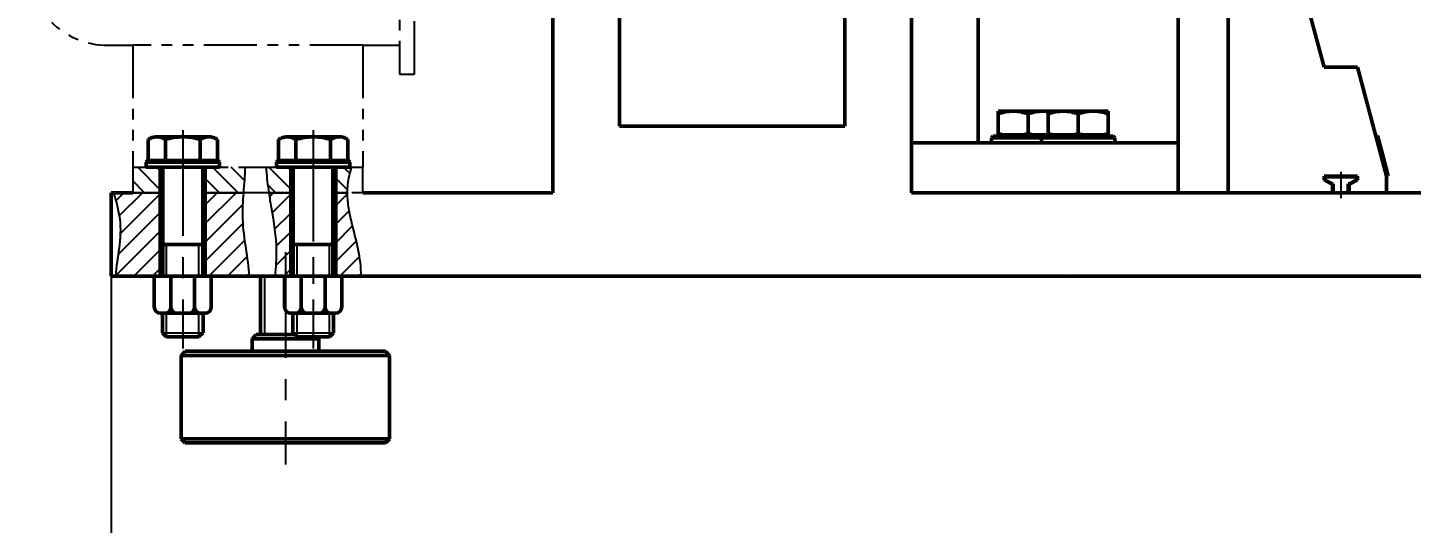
# Model space of a CAD drawing. Header units: millimetres. Extents: x 0 to 1189, y 0 to 841.
# Drawn here: x 743.8 to 909.8, y 545.1 to 604.5 of the extents above; entities that cross this region are included whole.
import ezdxf

# ---------------------------------------------------------------- set-up
doc = ezdxf.new("R2010")
doc.units = ezdxf.units.MM
doc.header["$PDSIZE"] = -1
doc.linetypes.add('CENTERX2', pattern=[20.32, 12.7, -2.54, 2.54, -2.54])
doc.linetypes.add('PHANTOM', pattern=[12.7, 6.35, -1.27, 1.27, -1.27, 1.27, -1.27])
for name, color, linetype in [('中心线', 1, 'CENTERX2'), ('剖面线', 6, 'Continuous'), ('双点划线', 2, 'PHANTOM'), ('尺寸线', 3, 'Continuous')]:
    doc.layers.add(name, color=color, linetype=linetype)
doc.layers.add('粗实线', color=255, linetype='Continuous', lineweight=50)
doc.dimstyles.new('副本 ISO-25', dxfattribs={"dimscale": 2, "dimtxt": 2.5, "dimasz": 2.5, "dimexe": 1, "dimexo": 0, "dimtad": 1, "dimtoh": 1, "dimlfac": 5, "dimdsep": 46, "dimtxsty": 'Standard', "dimcen": 2.5, "dimclrd": 3, "dimclre": 3, "dimadec": 0, "dimazin": 0, "dimtfac": 1, "dimtmove": 0, "dimatfit": 3, "dimfxl": 0, "dimarcsym": 0})

# ---------------------------------------------------------------- blocks, each defined once
blk = doc.blocks.new('*D171')
at = {"layer": 'Defpoints', "color": 0}
for p in [(753.81, 574.71), (966.81, 574.71), (966.81, 526.86)]:
    blk.add_point(p, dxfattribs=at)
at = {"layer": '尺寸线', "color": 3, "lineweight": -2}
for p, q in [((753.81, 574.71), (753.81, 524.86)), ((966.81, 574.71), (966.81, 524.86)), ((758.81, 526.86), (961.81, 526.86))]:
    blk.add_line(p, q, dxfattribs=at)
at = {"layer": '尺寸线', "color": 3}
for points in [[(758.81, 527.7), (758.81, 526.03), (753.81, 526.86)], [(961.81, 527.7), (961.81, 526.03), (966.81, 526.86)]]:
    blk.add_solid(points, dxfattribs=at)
at = {"layer": '尺寸线', "color": 0, "insert": (860.31, 530.61), "char_height": 5, "attachment_point": 5}
blk.add_mtext('1065', dxfattribs=at)
blk = doc.blocks.new('*D172')
at = {"layer": 'Defpoints', "color": 0}
for p in [(876.32, 748.83), (957.81, 554.71), (1044.13, 554.71)]:
    blk.add_point(p, dxfattribs=at)
at = {"layer": '尺寸线', "color": 3, "lineweight": -2}
for p, q in [((876.32, 748.83), (1046.13, 748.83)), ((1044.13, 743.83), (1044.13, 559.71)), ((957.81, 554.71), (1046.13, 554.71))]:
    blk.add_line(p, q, dxfattribs=at)
at = {"layer": '尺寸线', "color": 3}
for points in [[(1043.29, 743.83), (1044.96, 743.83), (1044.13, 748.83)], [(1043.29, 559.71), (1044.96, 559.71), (1044.13, 554.71)]]:
    blk.add_solid(points, dxfattribs=at)
at = {"layer": '尺寸线', "color": 0, "insert": (1040.38, 651.77), "char_height": 5, "attachment_point": 5, "rotation": 90}
blk.add_mtext('970', dxfattribs=at)

msp = doc.modelspace()

# ---------------------------------------------------------------- hatches: boundary and pattern name
at = {"layer": '剖面线'}
h = msp.add_hatch(dxfattribs=at)
h.set_pattern_fill('ANSI31', color=256, scale=0.5, angle=90)
h.paths.add_polyline_path([(759.7104, 584.7066), (759.7104, 587.7906), (758.0104, 587.7906), (756.4104, 587.7906), (756.4104, 584.7066)])
edge = h.paths.add_edge_path()
edge.add_spline(control_points=[(769.7234, 584.7066), (769.7652, 585.2286), (769.8473, 586.2556), (769.897, 587.2846), (769.9214, 587.7906)], knot_values=[0, 0, 0, 0, 0.50832149, 1, 1, 1, 1], degree=3, periodic=0)
edge.add_line((769.9214, 587.7906), (765.1104, 587.7906))
edge.add_line((765.1104, 587.7906), (765.1104, 584.7066))
edge.add_line((765.1104, 584.7066), (769.7234, 584.7066))
h = msp.add_hatch(dxfattribs=at)
h.set_pattern_fill('ANSI31', color=256, style=0)
h.paths.add_polyline_path([(764.9104, 588.5906), (764.9104, 587.7906), (766.8104, 587.7906), (766.8104, 588.3906), (766.6104, 588.5906)], flags=0)
h = msp.add_hatch(dxfattribs=at)
h.set_pattern_fill('ANSI31', color=256, angle=90, style=0)
edge = h.paths.add_edge_path(flags=0)
edge.add_spline(control_points=[(769.9214, 587.7906), (769.8927, 586.801), (769.7997, 585.7618), (769.7234, 584.7066)], knot_values=[0.92864587, 0.92864587, 0.92864587, 0.92864587, 0.96466362, 0.96466362, 0.96466362, 0.96466362], weights=[1, 1, 1, 1], degree=3, periodic=0)
edge.add_spline(control_points=[(769.7234, 584.7066), (769.7997, 585.7618), (769.8927, 586.801), (769.9214, 587.7906)], knot_values=[0.03533638, 0.03533638, 0.03533638, 0.03533638, 0.07135413, 0.07135413, 0.07135413, 0.07135413], weights=[1, 1, 1, 1], degree=3, periodic=0)
h = msp.add_hatch(dxfattribs=at)
h.set_pattern_fill('ANSI31', color=256, angle=90, style=0)
edge = h.paths.add_edge_path(flags=0)
edge.add_spline(control_points=[(772.4213, 587.7906), (772.4523, 586.7805), (772.5803, 585.7315), (772.7365, 584.7066)], knot_values=[0.08887544, 0.08887544, 0.08887544, 0.08887544, 0.13020474, 0.13020474, 0.13020474, 0.13020474], weights=[1, 1, 1, 1], degree=3, periodic=0)
edge.add_spline(control_points=[(772.7365, 584.7066), (772.5803, 585.7315), (772.4523, 586.7805), (772.4213, 587.7906)], knot_values=[0.86979526, 0.86979526, 0.86979526, 0.86979526, 0.91112456, 0.91112456, 0.91112456, 0.91112456], weights=[1, 1, 1, 1], degree=3, periodic=0)
h = msp.add_hatch(dxfattribs=at)
h.set_pattern_fill('ANSI31', color=256, scale=0.5, angle=90, style=0)
edge = h.paths.add_edge_path()
edge.add_spline(control_points=[(772.4213, 587.7906), (772.4523, 586.7805), (772.5803, 585.7315), (772.7365, 584.7066)], knot_values=[0.08887544, 0.08887544, 0.08887544, 0.08887544, 0.13020474, 0.13020474, 0.13020474, 0.13020474], weights=[1, 1, 1, 1], degree=3, periodic=0)
edge.add_line((772.7365, 584.7066), (775.3604, 584.7066))
edge.add_line((775.3604, 584.7066), (775.3604, 587.7906))
edge.add_line((775.3604, 587.7906), (772.4213, 587.7906))
h = msp.add_hatch(dxfattribs=at)
h.set_pattern_fill('ANSI31', color=256, style=0)
h.paths.add_polyline_path([(775.5104, 588.5906), (773.8104, 588.5906), (773.6104, 588.3906), (773.6104, 587.7906), (775.5104, 587.7906)], flags=0)
h = msp.add_hatch(dxfattribs=at)
h.set_pattern_fill('ANSI31', color=256, scale=0.5, angle=90, style=0)
edge = h.paths.add_edge_path()
edge.add_line((782.6661, 587.7906), (780.7604, 587.7906))
edge.add_line((780.7604, 587.7906), (780.7604, 584.7066))
edge.add_line((780.7604, 584.7066), (782.159, 584.7066))
edge.add_spline(control_points=[(782.159, 584.7066), (782.1581, 585.1001), (782.2227, 586.1307), (782.5082, 587.1532), (782.6661, 587.7906)], knot_values=[0.75660639, 0.75660639, 0.75660639, 0.75660639, 0.77467952, 0.80405553, 0.80405553, 0.80405553, 0.80405553], weights=[1, 1, 1, 1, 1], degree=3, periodic=0)
h = msp.add_hatch(dxfattribs=at)
h.set_pattern_fill('ANSI31', color=256, angle=90, style=0)
edge = h.paths.add_edge_path(flags=0)
edge.add_spline(control_points=[(782.6661, 587.7906), (782.5082, 587.1532), (782.2227, 586.1307), (782.1581, 585.1001), (782.159, 584.7066)], knot_values=[0.19594447, 0.19594447, 0.19594447, 0.19594447, 0.22532048, 0.24339361, 0.24339361, 0.24339361, 0.24339361], weights=[1, 1, 1, 1, 1], degree=3, periodic=0)
edge.add_spline(control_points=[(782.159, 584.7066), (782.1581, 585.1001), (782.2227, 586.1307), (782.5082, 587.1532), (782.6661, 587.7906)], knot_values=[0.75660639, 0.75660639, 0.75660639, 0.75660639, 0.77467952, 0.80405553, 0.80405553, 0.80405553, 0.80405553], weights=[1, 1, 1, 1, 1], degree=3, periodic=0)
h = msp.add_hatch(dxfattribs=at)
h.set_pattern_fill('ANSI31', color=256, style=0)
edge = h.paths.add_edge_path(flags=0)
edge.add_spline(control_points=[(754.1024, 584.7066), (754.4344, 583.6571), (755.4001, 580.1045), (754.5332, 576.9682), (754.3345, 574.7066)], knot_values=[0.45273185, 0.45273185, 0.45273185, 0.45273185, 0.48973559, 0.57749423, 0.57749423, 0.57749423, 0.57749423], weights=[1, 1, 1, 1, 1], degree=3, periodic=0)
edge.add_spline(control_points=[(754.3345, 574.7066), (754.5332, 576.9682), (755.4001, 580.1045), (754.4344, 583.6571), (754.1024, 584.7066)], knot_values=[0.42250577, 0.42250577, 0.42250577, 0.42250577, 0.51026441, 0.54726815, 0.54726815, 0.54726815, 0.54726815], weights=[1, 1, 1, 1, 1], degree=3, periodic=0)
h = msp.add_hatch(dxfattribs=at)
h.set_pattern_fill('ANSI31', color=256, scale=0.5)
edge = h.paths.add_edge_path()
edge.add_line((759.7104, 584.7066), (756.4104, 584.7066))
edge.add_line((756.4104, 584.7066), (754.1024, 584.7066))
edge.add_spline(control_points=[(754.1024, 584.7066), (754.4344, 583.6571), (755.4001, 580.1045), (754.5332, 576.9682), (754.3345, 574.7066)], knot_values=[0.45273185, 0.45273185, 0.45273185, 0.45273185, 0.48973559, 0.57749423, 0.57749423, 0.57749423, 0.57749423], degree=3, periodic=0)
edge.add_line((754.3345, 574.7066), (758.9853, 574.7066))
edge.add_line((758.9853, 574.7066), (758.9853, 574.7248))
edge.add_line((758.9853, 574.7248), (759.7104, 574.7209))
edge.add_line((759.7104, 574.7209), (759.7104, 584.7066))
edge = h.paths.add_edge_path()
edge.add_spline(control_points=[(770.4305, 574.7066), (770.2855, 576.8455), (769.4523, 580.1672), (769.6485, 583.6713), (769.7234, 584.7066)], knot_values=[0.91748604, 0.91748604, 0.91748604, 0.91748604, 1, 1.03533638, 1.03533638, 1.03533638, 1.03533638], degree=3, periodic=0)
edge.add_line((769.7234, 584.7066), (765.1104, 584.7066))
edge.add_line((765.1104, 584.7066), (765.1104, 574.7066))
edge.add_line((765.1104, 574.7066), (765.8355, 574.7066))
edge.add_line((765.8355, 574.7066), (770.4305, 574.7066))
h = msp.add_hatch(dxfattribs=at)
h.set_pattern_fill('ANSI31', color=256, style=0)
edge = h.paths.add_edge_path(flags=0)
edge.add_spline(control_points=[(769.7234, 584.7066), (769.6485, 583.6713), (769.4523, 580.1672), (770.2855, 576.8455), (770.4305, 574.7066)], knot_values=[0.96466362, 0.96466362, 0.96466362, 0.96466362, 1, 1.08251396, 1.08251396, 1.08251396, 1.08251396], weights=[1, 1, 1, 1, 1], degree=3, periodic=0)
edge.add_spline(control_points=[(770.4305, 574.7066), (770.2855, 576.8455), (769.4523, 580.1672), (769.6485, 583.6713), (769.7234, 584.7066)], knot_values=[0.91748604, 0.91748604, 0.91748604, 0.91748604, 1, 1.03533638, 1.03533638, 1.03533638, 1.03533638], weights=[1, 1, 1, 1, 1], degree=3, periodic=0)
h = msp.add_hatch(dxfattribs=at)
h.set_pattern_fill('ANSI31', color=256, style=0)
edge = h.paths.add_edge_path(flags=0)
edge.add_spline(control_points=[(772.7365, 584.7066), (772.8252, 584.1242), (773.2491, 581.6359), (773.7762, 578.5175), (773.5683, 575.7713), (773.4598, 574.7066)], knot_values=[0.13020474, 0.13020474, 0.13020474, 0.13020474, 0.15368723, 0.23190796, 0.27943656, 0.27943656, 0.27943656, 0.27943656], weights=[1, 1, 1, 1, 1, 1], degree=3, periodic=0)
edge.add_spline(control_points=[(773.4598, 574.7066), (773.5683, 575.7713), (773.7762, 578.5175), (773.2491, 581.6359), (772.8252, 584.1242), (772.7365, 584.7066)], knot_values=[0.72056344, 0.72056344, 0.72056344, 0.72056344, 0.76809204, 0.84631277, 0.86979526, 0.86979526, 0.86979526, 0.86979526], weights=[1, 1, 1, 1, 1, 1], degree=3, periodic=0)
h = msp.add_hatch(dxfattribs=at)
h.set_pattern_fill('ANSI31', color=256, scale=0.5, style=0)
edge = h.paths.add_edge_path()
edge.add_spline(control_points=[(772.7365, 584.7066), (772.8252, 584.1242), (773.2491, 581.6359), (773.7762, 578.5175), (773.5683, 575.7713), (773.4598, 574.7066)], knot_values=[0.13020474, 0.13020474, 0.13020474, 0.13020474, 0.15368723, 0.23190796, 0.27943656, 0.27943656, 0.27943656, 0.27943656], weights=[1, 1, 1, 1, 1, 1], degree=3, periodic=0)
edge.add_line((773.4598, 574.7066), (775.3604, 574.7066))
edge.add_line((775.3604, 574.7066), (775.3604, 584.7066))
edge.add_line((775.3604, 584.7066), (772.7365, 584.7066))
h = msp.add_hatch(dxfattribs=at)
h.set_pattern_fill('ANSI31', color=256, scale=0.5, style=0)
edge = h.paths.add_edge_path()
edge.add_line((782.159, 584.7066), (780.7604, 584.7066))
edge.add_line((780.7604, 584.7066), (780.7604, 574.7066))
edge.add_line((780.7604, 574.7066), (783.8206, 574.7066))
edge.add_spline(control_points=[(783.8206, 574.7066), (783.8148, 575.7721), (783.4024, 579.0999), (782.1644, 582.452), (782.159, 584.7066)], knot_values=[0.6047523, 0.6047523, 0.6047523, 0.6047523, 0.6530582, 0.75660639, 0.75660639, 0.75660639, 0.75660639], weights=[1, 1, 1, 1, 1], degree=3, periodic=0)
h = msp.add_hatch(dxfattribs=at)
h.set_pattern_fill('ANSI31', color=256, style=0)
edge = h.paths.add_edge_path(flags=0)
edge.add_spline(control_points=[(782.159, 584.7066), (782.1644, 582.452), (783.4024, 579.0999), (783.8148, 575.7721), (783.8206, 574.7066)], knot_values=[0.24339361, 0.24339361, 0.24339361, 0.24339361, 0.3469418, 0.3952477, 0.3952477, 0.3952477, 0.3952477], weights=[1, 1, 1, 1, 1], degree=3, periodic=0)
edge.add_spline(control_points=[(783.8206, 574.7066), (783.8148, 575.7721), (783.4024, 579.0999), (782.1644, 582.452), (782.159, 584.7066)], knot_values=[0.6047523, 0.6047523, 0.6047523, 0.6047523, 0.6530582, 0.75660639, 0.75660639, 0.75660639, 0.75660639], weights=[1, 1, 1, 1, 1], degree=3, periodic=0)

# ---------------------------------------------------------------- linework, layer by layer
for p, q in [((760.4704, 574.7066), (760.4704, 578.4906)), ((764.3504, 574.6962), (764.3504, 578.4906)), ((776.1204, 574.7066), (776.1204, 578.4906)), ((780.0004, 574.6962), (780.0004, 578.4906)), ((772.2208, 574.7066), (772.2208, 567.7066)), ((760.4704, 567.4216), (760.4704, 570.2648)), ((764.3504, 567.4216), (764.3504, 570.2648)), ((776.1204, 567.4216), (776.1204, 570.2648)), ((780.0004, 567.4216), (780.0004, 570.2648)), ((759.9704, 567.9216), (764.8504, 567.9216)), ((775.6204, 567.9216), (780.5004, 567.9216))]:
    msp.add_line(p, q)
for points, knots in [([(769.7234, 584.7066), (769.7652, 585.2286), (769.8473, 586.2556), (769.897, 587.2846), (769.9214, 587.7906)], [0, 0, 0, 0, 0.50832149, 1, 1, 1, 1]), ([(772.4213, 587.7906), (772.4258, 587.6709), (772.4476, 587.0965), (772.5406, 586.0657), (772.671, 585.1609), (772.7365, 584.7066)], [0, 0, 0, 0, 0.11581795, 0.55601066, 1, 1, 1, 1]), ([(782.159, 584.7066), (782.1691, 585.0513), (782.1896, 585.7445), (782.4043, 586.7707), (782.5785, 587.4491), (782.6661, 587.7906)], [0, 0, 0, 0, 0.32939282, 0.66243247, 1, 1, 1, 1]), ([(754.1024, 584.7066), (754.4344, 583.6571), (755.4001, 580.1045), (754.5332, 576.9682), (754.3345, 574.7066)], [0.452731855, 0.452731855, 0.452731855, 0.452731855, 0.489735586, 0.577494233, 0.577494233, 0.577494233, 0.577494233]), ([(770.4305, 574.7066), (770.2855, 576.8455), (769.4523, 580.1672), (769.6485, 583.6713), (769.7234, 584.7066)], [0.917486037, 0.917486037, 0.917486037, 0.917486037, 1, 1.035336378, 1.035336378, 1.035336378, 1.035336378]), ([(772.7365, 584.7066), (772.8252, 584.1242), (773.2491, 581.6359), (773.7762, 578.5175), (773.5683, 575.7713), (773.4598, 574.7066)], [0.130204737, 0.130204737, 0.130204737, 0.130204737, 0.153687234, 0.231907955, 0.279436557, 0.279436557, 0.279436557, 0.279436557]), ([(783.8206, 574.7066), (783.8148, 575.7721), (783.4024, 579.0999), (782.1644, 582.452), (782.159, 584.7066)], [0.604752297, 0.604752297, 0.604752297, 0.604752297, 0.653058202, 0.756606387, 0.756606387, 0.756606387, 0.756606387])]:
    msp.add_open_spline(points, degree=3, knots=knots)
at = {"layer": '中心线'}
for p, q in [((762.4104, 592.2376), (762.4104, 566.0175)), ((778.0604, 592.2376), (778.0604, 566.0175)), ((778.0604, 591.5741), (778.0604, 567.8548)), ((901.3104, 587.241), (901.3104, 584.0601)), ((774.7208, 577.6067), (774.7208, 552.1169))]:
    msp.add_line(p, q, dxfattribs=at)
at = {"layer": '双点划线'}
for p, q in [((788.4104, 638.4834), (788.4104, 602.4204)), ((790.2104, 598.9626), (790.2104, 620.4466)), ((753.4104, 602.4097), (756.4104, 602.4097)), ((784.0104, 602.4204), (756.4104, 602.4097)), ((756.4104, 602.4097), (756.4104, 587.7906)), ((784.0104, 602.4204), (784.0104, 587.7906)), ((784.0104, 602.4204), (788.4104, 602.4204)), ((788.4104, 602.4204), (788.4104, 598.9626)), ((788.4104, 598.9626), (790.2104, 598.9626)), ((756.4104, 587.7906), (756.4104, 584.7066)), ((756.4104, 587.7906), (784.0104, 587.7906)), ((784.0104, 584.7066), (784.0104, 587.7906)), ((754.1024, 584.7066), (753.8104, 584.7066)), ((754.1024, 584.7066), (760.0104, 584.7066)), ((760.0104, 584.7066), (756.4104, 584.7066)), ((764.8104, 584.7066), (769.7234, 584.7066)), ((769.7234, 584.7066), (764.8104, 584.7066)), ((772.7365, 584.7066), (769.7234, 584.7066)), ((775.6104, 584.7066), (772.7365, 584.7066)), ((772.7365, 584.7066), (775.6104, 584.7066)), ((782.159, 584.7066), (780.4104, 584.7066)), ((780.4104, 584.7066), (782.159, 584.7066)), ((806.8104, 584.7066), (782.159, 584.7066))]:
    msp.add_line(p, q, dxfattribs=at)
msp.add_arc((753.4104, 612.0097), 9.6, 180, 270, dxfattribs=at)
at = {"layer": '粗实线'}
for p, q in [((806.8104, 648.7066), (806.8104, 584.7066)), ((849.8104, 644.7066), (849.8104, 584.7066)), ((814.8104, 636.7066), (814.8104, 592.7066)), ((841.8104, 592.7066), (841.8104, 636.7066)), ((881.8104, 584.7066), (881.8104, 626.7066)), ((857.8104, 625.7066), (857.8104, 590.7066)), ((892.8104, 624.0271), (899.3104, 599.7687)), ((887.8104, 608.7066), (887.8104, 584.7066)), ((899.3104, 599.7687), (903.3104, 599.7687)), ((903.3104, 599.7687), (906.8104, 586.7066)), ((862.0104, 594.5066), (860.2104, 594.5066)), ((860.2104, 591.8281), (860.2104, 594.185)), ((865.6104, 594.5066), (862.0104, 594.5066)), ((863.8104, 591.8281), (863.8104, 594.185)), ((866.2104, 594.5066), (865.6104, 594.5066)), ((868.0104, 594.5066), (866.2104, 594.5066)), ((866.2104, 591.8281), (866.2104, 594.185)), ((871.6104, 594.5066), (868.0104, 594.5066)), ((869.8104, 591.8281), (869.8104, 594.185)), ((871.6104, 594.5066), (873.4104, 594.5066)), ((873.4104, 591.8281), (873.4104, 594.185)), ((814.8104, 592.7066), (841.8104, 592.7066)), ((758.2535, 588.5906), (758.2535, 591.109)), ((762.4104, 591.4306), (759.2927, 591.4306)), ((760.3319, 588.5906), (760.3319, 591.109)), ((765.5281, 591.4306), (762.4104, 591.4306)), ((764.4889, 588.5906), (764.4889, 591.109)), ((766.5673, 588.5906), (766.5673, 591.109)), ((773.9035, 588.5906), (773.9035, 591.109)), ((778.0604, 591.4306), (774.9427, 591.4306)), ((775.9819, 588.5906), (775.9819, 591.109)), ((781.1781, 591.4306), (778.0604, 591.4306)), ((780.1389, 588.5906), (780.1389, 591.109)), ((782.2173, 588.5906), (782.2173, 591.109)), ((859.6104, 591.5066), (859.4104, 591.3066)), ((859.4104, 591.3066), (859.4104, 590.7066)), ((861.2736, 591.3066), (859.4104, 591.3066)), ((861.3889, 591.5066), (859.6104, 591.5066)), ((860.7638, 591.6666), (860.2104, 591.8281)), ((860.2104, 591.6666), (860.2104, 591.5066)), ((860.2104, 591.6666), (860.7638, 591.6666)), ((862.0104, 591.6666), (860.7638, 591.6666)), ((865.4104, 591.3066), (861.2736, 591.3066)), ((865.6104, 591.5066), (861.3889, 591.5066)), ((863.257, 591.6666), (862.0104, 591.6666)), ((863.8104, 591.8281), (863.257, 591.6666)), ((863.257, 591.6666), (864.3638, 591.6666)), ((864.3638, 591.6666), (863.8104, 591.8281)), ((865.6104, 591.6666), (864.3638, 591.6666)), ((865.6104, 591.5066), (865.4104, 591.3066)), ((865.4104, 591.3066), (865.4104, 590.7066)), ((867.2736, 591.3066), (865.4104, 591.3066)), ((866.2104, 591.6666), (865.6104, 591.6666)), ((867.3889, 591.5066), (865.6104, 591.5066)), ((866.7638, 591.6666), (866.2104, 591.8281)), ((866.2104, 591.8281), (866.2104, 591.6666)), ((866.2104, 591.6666), (866.2104, 591.5066)), ((866.2104, 591.6666), (866.7638, 591.6666)), ((868.0104, 591.6666), (866.7638, 591.6666)), ((874.2104, 591.3066), (867.2736, 591.3066)), ((874.0104, 591.5066), (867.3889, 591.5066)), ((869.257, 591.6666), (868.0104, 591.6666)), ((869.8104, 591.8281), (869.257, 591.6666)), ((869.257, 591.6666), (870.3638, 591.6666)), ((871.6104, 591.6666), (870.3638, 591.6666)), ((872.857, 591.6666), (871.6104, 591.6666)), ((873.4104, 591.8281), (872.857, 591.6666)), ((872.857, 591.6666), (873.4104, 591.6666)), ((873.4104, 591.6666), (873.4104, 591.8281)), ((873.4104, 591.5066), (873.4104, 591.6666)), ((874.2104, 591.3066), (874.0104, 591.5066)), ((874.2104, 590.7066), (874.2104, 591.3066)), ((905.7095, 591.588), (905.5163, 591.5362)), ((905.7095, 591.588), (906.2271, 589.6561)), ((849.8104, 590.7066), (881.8104, 590.7066)), ((906.2271, 589.6561), (906.0339, 589.6043)), ((906.2271, 589.6561), (907.0036, 586.7583)), ((758.2104, 588.5906), (758.0104, 588.3906)), ((758.0104, 588.3906), (758.0104, 587.7906)), ((758.0104, 588.3906), (766.8104, 588.3906)), ((758.0104, 587.7906), (759.9104, 587.7906)), ((758.8104, 588.5906), (758.2104, 588.5906)), ((759.2927, 588.5906), (758.573, 588.5906)), ((766.0104, 588.5906), (758.8104, 588.5906)), ((760.0125, 588.5906), (759.2927, 588.5906)), ((759.7104, 587.7906), (759.7104, 584.7066)), ((759.9104, 587.7906), (766.8104, 587.7906)), ((760.0104, 587.7906), (760.0104, 584.7066)), ((760.0125, 588.5906), (760.9709, 588.5906)), ((762.4104, 588.5906), (760.9709, 588.5906)), ((763.8499, 588.5906), (762.4104, 588.5906)), ((763.8499, 588.5906), (764.8084, 588.5906)), ((765.5281, 588.5906), (764.8084, 588.5906)), ((764.8104, 584.7066), (764.8104, 587.7906)), ((765.1104, 584.7066), (765.1104, 587.7906)), ((766.2478, 588.5906), (765.5281, 588.5906)), ((766.6104, 588.5906), (766.0104, 588.5906)), ((766.8104, 588.3906), (766.6104, 588.5906)), ((766.8104, 587.7906), (766.8104, 588.3906)), ((773.8604, 588.5906), (773.6604, 588.3906)), ((773.6604, 588.3906), (773.6604, 587.7906)), ((773.6604, 588.3906), (782.4604, 588.3906)), ((773.6604, 587.7906), (782.4604, 587.7906)), ((774.4604, 588.5906), (773.8604, 588.5906)), ((774.9427, 588.5906), (774.223, 588.5906)), ((781.6604, 588.5906), (774.4604, 588.5906)), ((775.6625, 588.5906), (774.9427, 588.5906)), ((775.3604, 587.7906), (775.3604, 584.7066)), ((775.6604, 587.7906), (775.6604, 584.7066)), ((775.6625, 588.5906), (776.6209, 588.5906)), ((778.0604, 588.5906), (776.6209, 588.5906)), ((779.4999, 588.5906), (778.0604, 588.5906)), ((779.4999, 588.5906), (780.4584, 588.5906)), ((780.4104, 587.7906), (780.4104, 584.7066)), ((781.1781, 588.5906), (780.4584, 588.5906)), ((780.7604, 584.7066), (780.7604, 587.7906)), ((781.8978, 588.5906), (781.1781, 588.5906)), ((782.2604, 588.5906), (781.6604, 588.5906)), ((782.4604, 588.3906), (782.2604, 588.5906)), ((782.4604, 587.7906), (782.4604, 588.3906)), ((899.3104, 586.7066), (899.3104, 586.2066)), ((903.3104, 586.7066), (899.3104, 586.7066)), ((899.3104, 586.2066), (900.3104, 585.7066)), ((899.4104, 586.6066), (903.2104, 586.6066)), ((899.4104, 586.6066), (899.4104, 586.2684)), ((900.3551, 585.796), (899.4104, 586.2684)), ((903.2104, 586.2684), (902.2657, 585.796)), ((902.3104, 585.7066), (903.3104, 586.2066)), ((903.2104, 586.6066), (903.2104, 586.2684)), ((903.3104, 586.2066), (903.3104, 586.7066)), ((907.0036, 586.7583), (906.8104, 586.7066)), ((906.8104, 586.7066), (906.8104, 584.7066)), ((753.8104, 574.7066), (753.8104, 584.7066)), ((753.8104, 584.7066), (756.4104, 584.7066)), ((759.7104, 574.7066), (759.7104, 584.7066)), ((760.0104, 574.7066), (760.0104, 584.7066)), ((764.8104, 584.7066), (764.8104, 574.7066)), ((765.1104, 584.7066), (765.1104, 574.7066)), ((775.3604, 574.7066), (775.3604, 584.7066)), ((775.6604, 574.7066), (775.6604, 584.7066)), ((780.4104, 574.7066), (780.4104, 584.7066)), ((780.7604, 584.7066), (780.7604, 574.7066)), ((806.8104, 584.7066), (784.0104, 584.7066)), ((849.8104, 584.7066), (966.8104, 584.7066)), ((900.3104, 585.7066), (900.3104, 584.7066)), ((900.3104, 584.7066), (900.4104, 584.7066)), ((900.3551, 585.796), (900.4104, 585.7684)), ((900.4104, 584.7066), (900.4104, 585.7684)), ((902.2657, 585.796), (902.2104, 585.7684)), ((902.2104, 585.7684), (902.2104, 584.7066)), ((902.2104, 584.7066), (902.3104, 584.7066)), ((902.3104, 585.7066), (902.3104, 584.7066)), ((760.0104, 579.0906), (760.0104, 579.0906)), ((760.0104, 578.4906), (760.0104, 578.4906)), ((760.0104, 578.4906), (764.8104, 578.4906)), ((760.0104, 577.8906), (760.0104, 577.8906)), ((764.8104, 579.0906), (764.8104, 579.0906)), ((764.8104, 578.4906), (764.8104, 578.4906)), ((764.8104, 577.8906), (764.8104, 577.8906)), ((775.6604, 578.4906), (780.4104, 578.4906)), ((780.4104, 579.0906), (780.4104, 579.0906)), ((780.4104, 578.4906), (780.4104, 578.4906)), ((780.4104, 577.8906), (780.4104, 577.8906)), ((760.0104, 577.2906), (760.0104, 577.2906)), ((760.0104, 576.6906), (760.0104, 576.6906)), ((760.0104, 576.0906), (760.0104, 576.0906)), ((764.8104, 577.2906), (764.8104, 577.2906)), ((764.8104, 576.6906), (764.8104, 576.6906)), ((764.8104, 576.0906), (764.8104, 576.0906)), ((775.6604, 576.0906), (775.6604, 576.0906)), ((780.4104, 577.2906), (780.4104, 577.2906)), ((780.4104, 576.6906), (780.4104, 576.6906)), ((780.4104, 576.0906), (780.4104, 576.0906)), ((753.8104, 574.7066), (754.3345, 574.7066)), ((754.3345, 574.7066), (760.0104, 574.7066)), ((758.9853, 571.0148), (758.9853, 574.7248)), ((758.9853, 574.7248), (765.8355, 574.6883)), ((759.9704, 574.7066), (758.9853, 574.7066)), ((760.0104, 575.4906), (760.0104, 575.4906)), ((760.0104, 574.8906), (760.0104, 574.8906)), ((760.0104, 574.7066), (764.8104, 574.7066)), ((760.9853, 571.0148), (760.9853, 574.7248)), ((760.9853, 574.7248), (760.9853, 571.0148)), ((763.8355, 574.699), (763.8355, 571.0148)), ((763.8355, 571.0148), (763.8355, 574.699)), ((763.8355, 574.699), (763.8355, 571.0148)), ((764.8104, 575.4906), (764.8104, 575.4906)), ((764.8104, 574.8906), (764.8104, 574.8906)), ((764.8104, 574.7066), (770.4305, 574.7066)), ((765.8355, 574.7066), (764.8504, 574.7066)), ((765.8355, 574.6883), (765.8355, 571.0148)), ((770.4305, 574.7066), (773.4598, 574.7066)), ((771.7208, 574.7066), (771.7208, 567.7066)), ((771.7208, 574.7066), (777.7208, 574.7066)), ((780.4104, 574.7066), (773.4598, 574.7066)), ((774.5853, 574.7066), (775.5704, 574.7066)), ((774.6353, 571.0148), (774.6353, 574.7066)), ((776.6353, 571.0148), (776.6353, 574.7248)), ((776.6353, 574.7248), (776.6353, 571.0148)), ((779.4855, 574.699), (779.4855, 571.0148)), ((779.4855, 571.0148), (779.4855, 574.699)), ((779.4855, 574.699), (779.4855, 571.0148)), ((780.4104, 575.4906), (780.4104, 575.4906)), ((780.4104, 574.8906), (780.4104, 574.8906)), ((783.8206, 574.7066), (780.4104, 574.7066)), ((780.4504, 574.7066), (781.4355, 574.7066)), ((781.4855, 574.6883), (781.4855, 571.0148)), ((783.8206, 574.7066), (942.8104, 574.7066)), ((868.0978, 574.7066), (868.8104, 574.6754)), ((759.7353, 570.2648), (763.0855, 570.2648)), ((759.9704, 570.2648), (759.9704, 567.9216)), ((763.0855, 570.2648), (765.0855, 570.2648)), ((764.8504, 570.2648), (764.8504, 567.9216)), ((775.3853, 570.2648), (778.7355, 570.2648)), ((775.6204, 570.2648), (775.6204, 567.9216)), ((778.7355, 570.2648), (780.7355, 570.2648)), ((780.5004, 570.2648), (780.5004, 567.9216)), ((759.9704, 567.9216), (760.4704, 567.4216)), ((764.3504, 567.4216), (764.8504, 567.9216)), ((771.2208, 567.7066), (770.7208, 567.2066)), ((771.7208, 567.7066), (771.2208, 567.7066)), ((771.7208, 567.7066), (775.8354, 567.7066)), ((775.6204, 567.9216), (776.1204, 567.4216)), ((780.0004, 567.4216), (780.5004, 567.9216)), ((764.3504, 567.4216), (760.4704, 567.4216)), ((770.7208, 567.2066), (770.7208, 565.7066)), ((770.7208, 567.2066), (778.7208, 567.2066)), ((780.0004, 567.4216), (776.1204, 567.4216)), ((778.5058, 567.4216), (778.7208, 567.2066)), ((778.7208, 567.2066), (778.7208, 565.7066)), ((762.7208, 565.7066), (762.2208, 565.2066)), ((762.2208, 555.2066), (762.2208, 565.2066)), ((762.2208, 565.2066), (787.2208, 565.2066)), ((762.7208, 565.7066), (786.7208, 565.7066)), ((786.7208, 565.7066), (787.2208, 565.2066)), ((787.2208, 565.2066), (787.2208, 555.2066)), ((762.7208, 554.7066), (762.2208, 555.2066)), ((787.2208, 555.2066), (762.2208, 555.2066)), ((774.7208, 554.7066), (762.7208, 554.7066)), ((781.7208, 554.7066), (767.7208, 554.7066)), ((774.7208, 554.7066), (786.7208, 554.7066)), ((787.2208, 555.2066), (786.7208, 554.7066))]:
    msp.add_line(p, q, dxfattribs=at)
for centre, start, end in [((759.7353, 571.0148), 180, 270), ((760.2353, 571.0148), 270, 0), ((761.7353, 571.0148), 180, 270), ((763.0855, 571.0148), 270, 0), ((764.5855, 571.0148), 180, 270), ((765.0855, 571.0148), 270, 0), ((775.3853, 571.0148), 180, 270), ((775.8853, 571.0148), 270, 0), ((777.3853, 571.0148), 180, 270), ((778.7355, 571.0148), 270, 0), ((780.2355, 571.0148), 180, 270), ((780.7355, 571.0148), 270, 0)]:
    msp.add_arc(centre, 0.75, start, end, dxfattribs=at)
for points, knots in [([(860.2104, 594.185), (860.5027, 594.2749), (861.0927, 594.4563), (861.7027, 594.4897), (862.0104, 594.5066)], [0, 0, 0, 0, 0.495457963, 1, 1, 1, 1]), ([(860.2104, 594.5066), (860.2104, 594.4961), (860.2104, 594.475), (860.2104, 594.3412), (860.2104, 594.227), (860.2104, 594.185)], [0, 0, 0, 0, 0.38387109, 0.77334068, 1, 1, 1, 1]), ([(862.0104, 594.5066), (862.0531, 594.5062), (862.3762, 594.5033), (862.9854, 594.433), (863.5337, 594.2682), (863.8104, 594.185)], [0, 0, 0, 0, 0.07010709, 0.53079324, 1, 1, 1, 1]), ([(863.8104, 594.185), (864.1027, 594.2749), (864.6927, 594.4563), (865.3027, 594.4897), (865.6104, 594.5066)], [0, 0, 0, 0, 0.495457963, 1, 1, 1, 1]), ([(865.6104, 594.5066), (865.6531, 594.5064), (865.8629, 594.5057), (866.0711, 594.4735), (866.237, 594.4479)], [0, 0, 0, 0, 0.20356854, 1, 1, 1, 1]), ([(866.2104, 594.185), (866.5027, 594.2749), (867.0927, 594.4563), (867.7027, 594.4897), (868.0104, 594.5066)], [0, 0, 0, 0, 0.49545796, 1, 1, 1, 1]), ([(866.2104, 594.5066), (866.2104, 594.5062), (866.2104, 594.5033), (866.2104, 594.433), (866.2104, 594.2682), (866.2104, 594.185)], [0, 0, 0, 0, 0.07010709, 0.53079324, 1, 1, 1, 1]), ([(868.0104, 594.5066), (868.0531, 594.5062), (868.3762, 594.5033), (868.9854, 594.433), (869.5337, 594.2682), (869.8104, 594.185)], [0, 0, 0, 0, 0.07010709, 0.53079324, 1, 1, 1, 1]), ([(869.8104, 594.185), (869.9435, 594.227), (870.3023, 594.3402), (870.9022, 594.4745), (871.3733, 594.4958), (871.6104, 594.5066)], [0, 0, 0, 0, 0.22665983, 0.61085078, 1, 1, 1, 1]), ([(871.6104, 594.5066), (871.7591, 594.5022), (872.1367, 594.4911), (872.7416, 594.3894), (873.1866, 594.2534), (873.4104, 594.185)], [0, 0, 0, 0, 0.2441807, 0.62003708, 1, 1, 1, 1]), ([(873.4104, 594.185), (873.4104, 594.2749), (873.4104, 594.4563), (873.4104, 594.4897), (873.4104, 594.5066)], [0, 0, 0, 0, 0.49545796, 1, 1, 1, 1]), ([(758.2535, 591.109), (758.4223, 591.1989), (758.7629, 591.3803), (759.115, 591.4137), (759.2927, 591.4306)], [0, 0, 0, 0, 0.49545796, 1, 1, 1, 1]), ([(759.2927, 591.4306), (759.3174, 591.4302), (759.5039, 591.4273), (759.8556, 591.357), (760.1722, 591.1922), (760.3319, 591.109)], [0, 0, 0, 0, 0.07010709, 0.53079324, 1, 1, 1, 1]), ([(760.3319, 591.109), (760.6695, 591.1989), (761.3508, 591.3803), (762.0551, 591.4137), (762.4104, 591.4306)], [0, 0, 0, 0, 0.49545796, 1, 1, 1, 1]), ([(762.4104, 591.4306), (762.4597, 591.4302), (762.8328, 591.4273), (763.5362, 591.357), (764.1694, 591.1922), (764.4889, 591.109)], [0, 0, 0, 0, 0.07010709, 0.53079324, 1, 1, 1, 1]), ([(764.4889, 591.109), (764.5657, 591.151), (764.7728, 591.2642), (765.1192, 591.3985), (765.3912, 591.4198), (765.5281, 591.4306)], [0, 0, 0, 0, 0.22665983, 0.61085078, 1, 1, 1, 1]), ([(765.5281, 591.4306), (765.6139, 591.4262), (765.832, 591.4151), (766.1812, 591.3134), (766.4381, 591.1774), (766.5673, 591.109)], [0, 0, 0, 0, 0.2441807, 0.62003708, 1, 1, 1, 1]), ([(773.9035, 591.109), (774.0723, 591.1989), (774.4129, 591.3803), (774.765, 591.4137), (774.9427, 591.4306)], [0, 0, 0, 0, 0.49545796, 1, 1, 1, 1]), ([(774.9427, 591.4306), (774.9674, 591.4302), (775.1539, 591.4273), (775.5056, 591.357), (775.8222, 591.1922), (775.9819, 591.109)], [0, 0, 0, 0, 0.07010709, 0.53079324, 1, 1, 1, 1]), ([(775.9819, 591.109), (776.3195, 591.1989), (777.0008, 591.3803), (777.7051, 591.4137), (778.0604, 591.4306)], [0, 0, 0, 0, 0.49545796, 1, 1, 1, 1]), ([(778.0604, 591.4306), (778.1097, 591.4302), (778.4828, 591.4273), (779.1862, 591.357), (779.8194, 591.1922), (780.1389, 591.109)], [0, 0, 0, 0, 0.07010709, 0.53079324, 1, 1, 1, 1]), ([(780.1389, 591.109), (780.2157, 591.151), (780.4228, 591.2642), (780.7692, 591.3985), (781.0412, 591.4198), (781.1781, 591.4306)], [0, 0, 0, 0, 0.22665983, 0.61085078, 1, 1, 1, 1]), ([(781.1781, 591.4306), (781.2639, 591.4262), (781.482, 591.4151), (781.8312, 591.3134), (782.0881, 591.1774), (782.2173, 591.109)], [0, 0, 0, 0, 0.2441807, 0.62003708, 1, 1, 1, 1]), ([(860.2104, 591.8281), (860.2104, 591.7855), (860.2104, 591.7268), (860.2104, 591.6796), (860.2104, 591.6666)], [0, 0, 0, 0, 0.72531474, 1, 1, 1, 1]), ([(870.3638, 591.6666), (870.3127, 591.6796), (870.1269, 591.7268), (869.9434, 591.7855), (869.8104, 591.8281)], [0, 0, 0, 0, 0.274685259, 1, 1, 1, 1])]:
    msp.add_open_spline(points, degree=3, knots=knots, dxfattribs=at)

# ---------------------------------------------------------------- dimensions: what is measured, and where the dimension line sits
at = {"layer": '尺寸线'}
dim = msp.add_linear_dim(base=(1044.1252, 554.7066), p1=(876.3165, 748.8309), p2=(957.8104, 554.7066), angle=90, text='970', dimstyle='副本 ISO-25', dxfattribs=at)
dim.commit()
dim.dimension.update_dxf_attribs({"geometry": '*D172', "text_midpoint": (1040.3752, 651.7687)})
dim = msp.add_linear_dim(base=(966.8104, 526.8628), p1=(753.8104, 574.7066), p2=(966.8104, 574.7066), dimstyle='副本 ISO-25', dxfattribs=at)
dim.commit()
dim.dimension.update_dxf_attribs({"geometry": '*D171', "text_midpoint": (860.3104, 530.6128)})

doc.saveas('drawing.dxf')
